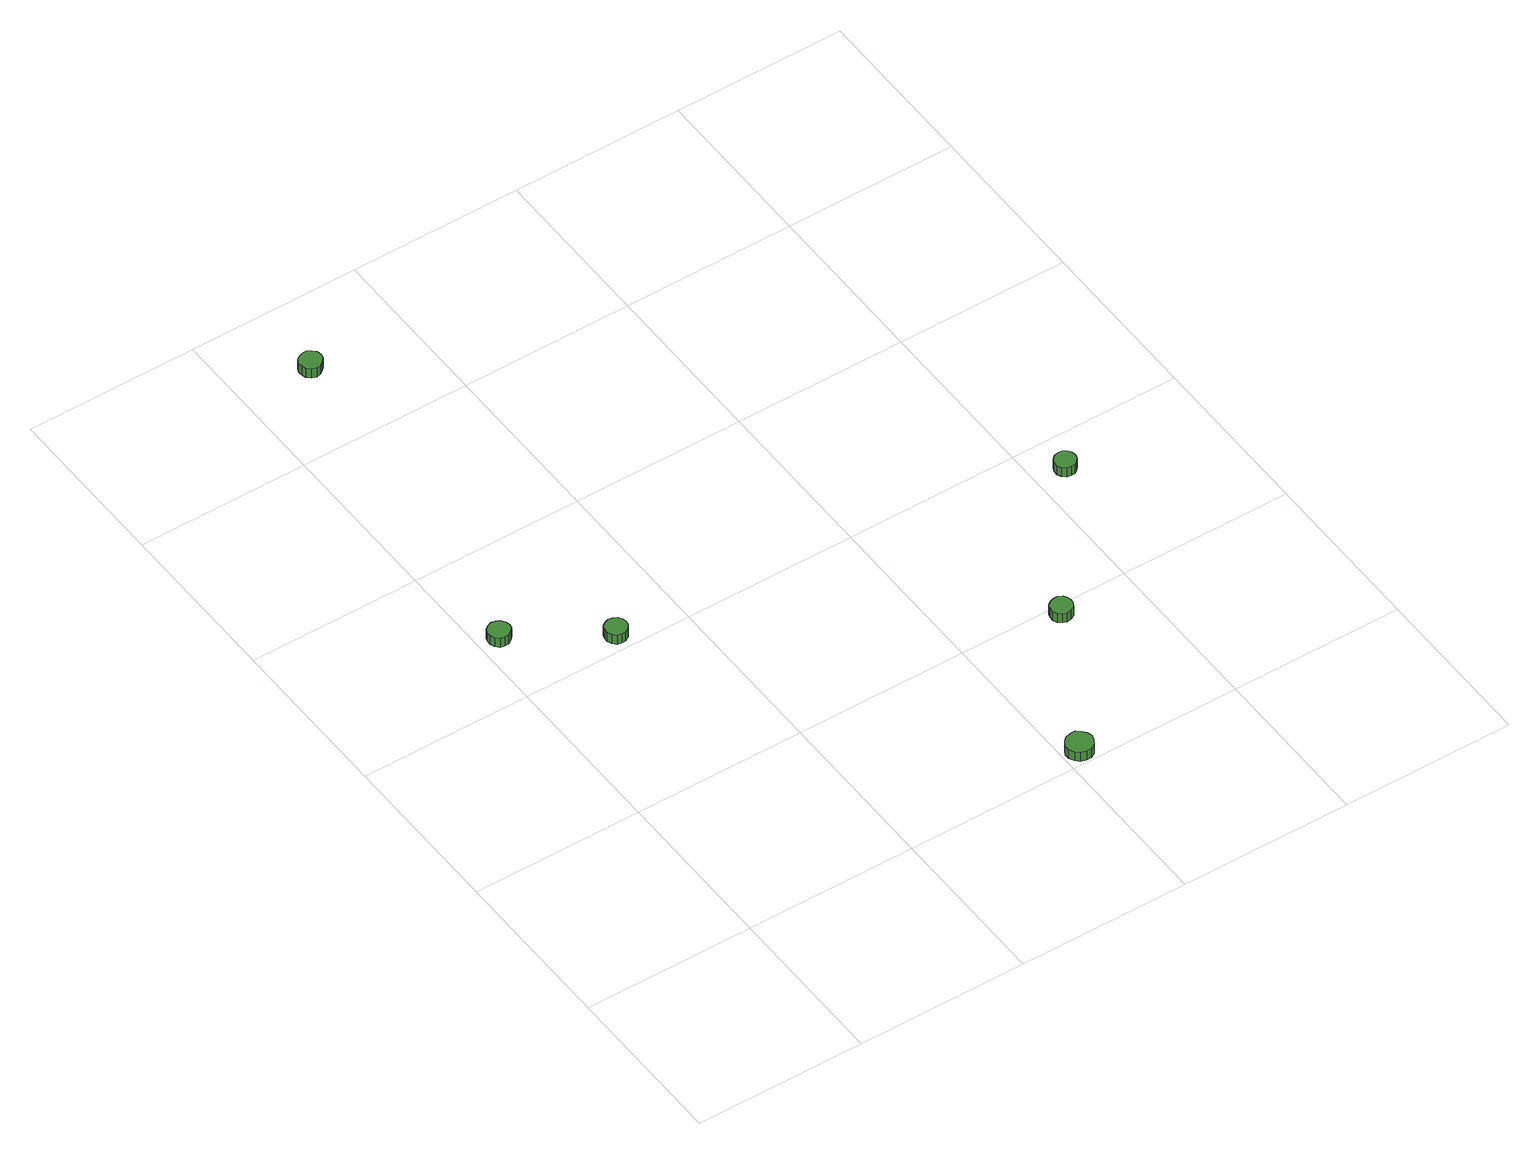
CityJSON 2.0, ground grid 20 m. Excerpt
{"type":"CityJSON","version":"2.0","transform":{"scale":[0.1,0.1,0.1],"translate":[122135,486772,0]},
"CityObjects":{
"tree1":{"type":"SolitaryVegetationObject","attributes":{"function":"something"},"geometry":[{"type":"MultiSurface","lod":"1","boundaries":[[[0,1,2,3,4,5,6,7,8,9,10,11,12,13,14]],[[15,16,17,18,19,20,21,22,23,24,25,26,27,28,29]],[[0,29,28,1]],[[1,28,27,2]],[[2,27,26,3]],[[3,26,25,4]],[[4,25,24,5]],[[5,24,23,6]],[[6,23,22,7]],[[7,22,21,8]],[[8,21,20,9]],[[9,20,19,10]],[[10,19,18,11]],[[11,18,17,12]],[[12,17,16,13]],[[13,16,15,14]],[[14,15,29,0]]]}]},
"tree2":{"type":"SolitaryVegetationObject","attributes":{"function":"something"},"geometry":[{"type":"MultiSurface","lod":"1","boundaries":[[[30,31,32,33,34,35,36,37,38,39,40,41,42,43,44]],[[45,46,47,48,49,50,51,52,53,54,55,56,57,58,59]],[[30,59,58,31]],[[31,58,57,32]],[[32,57,56,33]],[[33,56,55,34]],[[34,55,54,35]],[[35,54,53,36]],[[36,53,52,37]],[[37,52,51,38]],[[38,51,50,39]],[[39,50,49,40]],[[40,49,48,41]],[[41,48,47,42]],[[42,47,46,43]],[[43,46,45,44]],[[44,45,59,30]]]}]},
"tree3":{"type":"SolitaryVegetationObject","attributes":{"function":"something"},"geometry":[{"type":"MultiSurface","lod":"1","boundaries":[[[60,61,62,63,64,65,66,67,68,69,70,71,72,73,74]],[[75,76,77,78,79,80,81,82,83,84,85,86,87,88,89]],[[60,89,88,61]],[[61,88,87,62]],[[62,87,86,63]],[[63,86,85,64]],[[64,85,84,65]],[[65,84,83,66]],[[66,83,82,67]],[[67,82,81,68]],[[68,81,80,69]],[[69,80,79,70]],[[70,79,78,71]],[[71,78,77,72]],[[72,77,76,73]],[[73,76,75,74]],[[74,75,89,60]]]}]},
"tree4":{"type":"SolitaryVegetationObject","attributes":{"function":"something"},"geometry":[{"type":"MultiSurface","lod":"1","boundaries":[[[90,91,92,93,94,95,96,97,98,99,100,101,102,103,104]],[[105,106,107,108,109,110,111,112,113,114,115,116,117,118,119]],[[90,119,118,91]],[[91,118,117,92]],[[92,117,116,93]],[[93,116,115,94]],[[94,115,114,95]],[[95,114,113,96]],[[96,113,112,97]],[[97,112,111,98]],[[98,111,110,99]],[[99,110,109,100]],[[100,109,108,101]],[[101,108,107,102]],[[102,107,106,103]],[[103,106,105,104]],[[104,105,119,90]]]}]},
"tree5":{"type":"SolitaryVegetationObject","attributes":{"function":"something"},"geometry":[{"type":"MultiSurface","lod":"1","boundaries":[[[120,121,122,123,124,125,126,127,128,129,130,131,132,133,134]],[[135,136,137,138,139,140,141,142,143,144,145,146,147,148,149]],[[120,149,148,121]],[[121,148,147,122]],[[122,147,146,123]],[[123,146,145,124]],[[124,145,144,125]],[[125,144,143,126]],[[126,143,142,127]],[[127,142,141,128]],[[128,141,140,129]],[[129,140,139,130]],[[130,139,138,131]],[[131,138,137,132]],[[132,137,136,133]],[[133,136,135,134]],[[134,135,149,120]]]}]},
"tree6":{"type":"SolitaryVegetationObject","attributes":{"function":"something"},"geometry":[{"type":"MultiSurface","lod":"1","boundaries":[[[150,151,152,153,154,155,156,157,158,159,160,161,162,163,164]],[[165,166,167,168,169,170,171,172,173,174,175,176,177,178,179]],[[150,179,178,151]],[[151,178,177,152]],[[152,177,176,153]],[[153,176,175,154]],[[154,175,174,155]],[[155,174,173,156]],[[156,173,172,157]],[[157,172,171,158]],[[158,171,170,159]],[[159,170,169,160]],[[160,169,168,161]],[[161,168,167,162]],[[162,167,166,163]],[[163,166,165,164]],[[164,165,179,150]]]}]}
},
"vertices":[
[34,480,28],[33,485,28],[29,490,28],[25,492,28],[20,493,28],[15,491,28],[11,488,28],[9,483,28],[9,478,28],[11,473,28],[15,469,28],[20,468,28],[25,468,28],[29,471,28],[33,475,28],[33,475,15],[29,471,15],[25,468,15],[20,468,15],[15,469,15],[11,473,15],[9,478,15],[9,483,15],[11,488,15],[15,491,15],[20,493,15],[25,492,15],[29,490,15],[33,485,15],[34,480,15],
[135,417,27],[134,422,27],[131,427,27],[126,429,27],[121,430,27],[116,428,27],[112,425,27],[110,420,27],[110,415,27],[112,410,27],[116,406,27],[121,405,27],[126,405,27],[131,408,27],[134,412,27],[134,412,14],[131,408,14],[126,405,14],[121,405,14],[116,406,14],[112,410,14],[110,415,14],[110,420,14],[112,425,14],[116,428,14],[121,430,14],[126,429,14],[131,427,14],[134,422,14],[135,417,14],
[97,909,23],[96,915,23],[92,919,23],[88,922,23],[83,922,23],[77,920,23],[73,917,23],[71,912,23],[71,907,23],[73,902,23],[77,898,23],[83,896,23],[88,897,23],[92,900,23],[96,904,23],[96,904,10],[92,900,10],[88,897,10],[83,896,10],[77,898,10],[73,902,10],[71,907,10],[71,912,10],[73,917,10],[77,920,10],[83,922,10],[88,922,10],[92,919,10],[96,915,10],[97,909,10],
[435,17,24],[433,23,24],[429,28,24],[424,32,24],[418,32,24],[411,30,24],[407,26,24],[404,20,24],[404,14,24],[407,8,24],[411,4,24],[418,2,24],[424,2,24],[429,5,24],[433,11,24],[433,11,11],[429,5,11],[424,2,11],[418,2,11],[411,4,11],[407,8,11],[404,14,11],[404,20,11],[407,26,11],[411,30,11],[418,32,11],[424,32,11],[429,28,11],[433,23,11],[435,17,11],
[527,188,24],[526,193,24],[523,197,24],[518,200,24],[513,200,24],[508,198,24],[504,195,24],[502,190,24],[502,185,24],[504,180,24],[508,177,24],[513,175,24],[518,176,24],[523,178,24],[526,183,24],[526,183,11],[523,178,11],[518,176,11],[513,175,11],[508,177,11],[504,180,11],[502,185,11],[502,190,11],[504,195,11],[508,198,11],[513,200,11],[518,200,11],[523,197,11],[526,193,11],[527,188,11],
[648,357,23],[647,362,23],[644,366,23],[640,369,23],[635,369,23],[630,368,23],[626,364,23],[624,360,23],[624,354,23],[626,350,23],[630,346,23],[635,345,23],[640,345,23],[644,348,23],[647,352,23],[647,352,10],[644,348,10],[640,345,10],[635,345,10],[630,346,10],[626,350,10],[624,354,10],[624,360,10],[626,364,10],[630,368,10],[635,369,10],[640,369,10],[644,366,10],[647,362,10],[648,357,10]
]}
